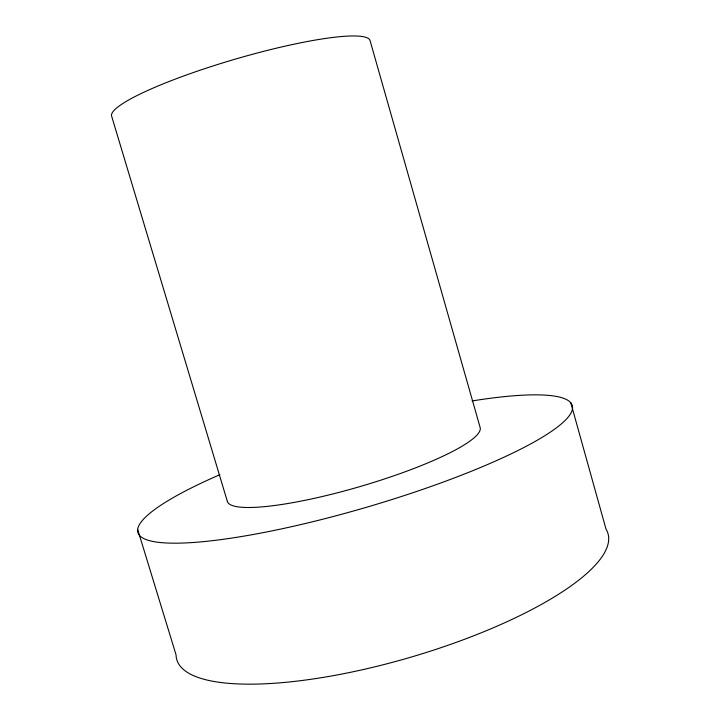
<?xml version="1.0" encoding="UTF-8"?>
<svg xmlns="http://www.w3.org/2000/svg" width="720" height="720" viewBox="0 0 720 720"><rect width="100%" height="100%" fill="white"/><g stroke="black" fill="none" stroke-linecap="round" stroke-linejoin="round"><path stroke-width="1.08" d="M137.664 529.407L176.058 654.858A224.622 63.351 -16.3 0 0 410.157 657.378A224.622 63.351 -16.3 0 0 606.015 529.128L570.78 402.75M472.077 400.95A226.296 39.915 -16.3 0 1 524.385 447.246A226.296 39.915 -16.3 0 1 200.718 541.89A226.296 39.915 -16.3 0 1 219.843 474.705M227.349 501.39L111.645 116.199A134.631 19.998 -16.3 0 1 235.224 59.148A134.631 19.998 -16.3 0 1 370.071 40.626L480.132 427.473A131.679 22.977 -16.3 0 1 360.198 486.513A131.679 22.977 -16.3 0 1 227.349 501.39"/></g></svg>
